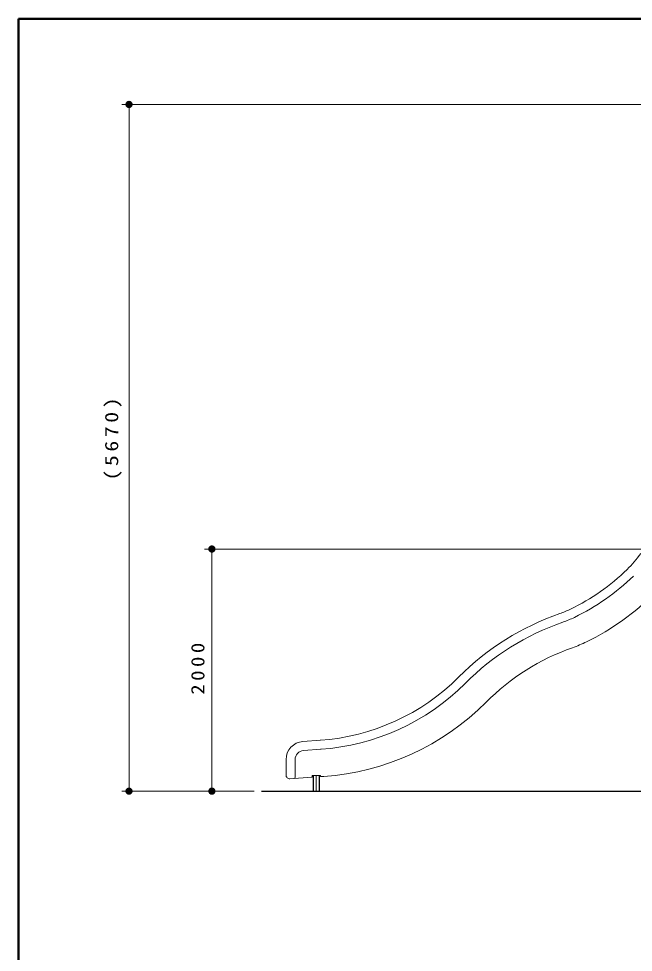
# Model space of a CAD drawing. Units: millimetres on the paper, scale 1:60. Extents: x -385 to 0, y -594 to 267.
# Drawn here: x -385 to -300.3, y -158.5 to -30 of the extents above; entities that cross this region are included whole.
import ezdxf

# ---------------------------------------------------------------- set-up
doc = ezdxf.new("R2010")
doc.units = ezdxf.units.MM
doc.linetypes.add('USER2', pattern=[6, 3, -1, 1, -1])
doc.layers.add('LY_1', color=7, linetype='Continuous', lineweight=25)
doc.styles.add('ＭＳ ゴシック', font='')
doc.styles.get('ＭＳ ゴシック').set_extended_font_data('MS Gothic')

# ---------------------------------------------------------------- blocks, each defined once
blk = doc.blocks.new('filled_dot')
at = {"color": 0, "linetype": 'Continuous', "lineweight": -2, "const_width": 1.25}
blk.add_lwpolyline([(-0.625, 0, 1), (0.625, 0, 1)], format="xyb", close=True, dxfattribs=at)

msp = doc.modelspace()

# ---------------------------------------------------------------- linework, layer by layer
at = {"layer": 'LY_1', "lineweight": 50}
for p, q in [((-385, -30), (-385, -297)), ((0, -30), (-385, -30))]:
    msp.add_line(p, q, dxfattribs=at)
at = {"layer": 'LY_1', "lineweight": 13}
for p, q in [((-269.061, -41.807), (-370.799, -41.807)), ((-369.799, -136.333), (-369.799, -41.807)), ((-286.623, -103), (-359.38, -103)), ((-358.38, -136.333), (-358.38, -103)), ((-343.399, -129.325), (-345.841, -129.495)), ((-343.312, -130.572), (-345.754, -130.742)), ((-348.167, -131.989), (-348.167, -134.134)), ((-346.917, -131.989), (-346.917, -134.427)), ((-344.63, -134.423), (-347.632, -134.633)), ((-344.583, -134.216), (-344.583, -134.373)), ((-343.467, -134.166), (-344.533, -134.166)), ((-343.417, -134.216), (-343.417, -134.285)), ((-342.967, -134.313), (-343.363, -134.334)), ((-352.55, -136.333), (-370.799, -136.333)), ((-352.55, -136.333), (-359.38, -136.333))]:
    msp.add_line(p, q, dxfattribs=at)
at = {"layer": 'LY_1'}
for p, q in [((-344.417, -134.166), (-344.417, -136.333)), ((-343.583, -134.166), (-343.583, -136.333)), ((-351.55, -136.333), (-196.771, -136.333))]:
    msp.add_line(p, q, dxfattribs=at)
at = {"layer": 'LY_1', "linetype": 'USER2', "lineweight": 13}
msp.add_line((-344, -134.166), (-344, -136.333), dxfattribs=at)
at = {"layer": 'LY_1', "lineweight": 13}
for centre, radius, start, end in [((-312.81, -93.87), 16.667, 314.19533, 324.20696), ((-322.105, -84.311), 30, 295.96691, 314.19533), ((-322.105, -84.311), 31.25, 295.96691, 314.19533), ((-322.105, -84.311), 35, 295.96691, 315), ((-314.808, -99.295), 13.333, 289.11473, 295.96691), ((-298.435, -146.538), 36.667, 109.11473, 135), ((-298.435, -146.538), 35.417, 109.11473, 135), ((-314.808, -99.295), 14.583, 289.11473, 295.96691), ((-298.179, -146.449), 31.667, 109.42549, 135.10868), ((-314.808, -99.295), 18.333, 289.42549, 295.96691), ((-345.575, -99.398), 30, 274, 315), ((-345.575, -99.398), 31.25, 274, 315), ((-345.408, -99.398), 35, 274, 315.10868), ((-345.667, -131.989), 2.5, 94, 180), ((-345.667, -131.989), 1.25, 94, 180), ((-347.667, -134.134), 0.5, 180, 274), ((-347.083, -134.427), 0.167, 274, 0), ((-344.633, -134.373), 0.05, 274, 0), ((-344.533, -134.216), 0.05, 90, 180), ((-343.467, -134.216), 0.05, 0, 90), ((-343.367, -134.285), 0.05, 180, 274)]:
    msp.add_arc(centre, radius, start, end, dxfattribs=at)

# ---------------------------------------------------------------- block references
at = {"layer": 'LY_1', "lineweight": 13, "xscale": 0.4, "yscale": 0.4}
for p, rotation in [((-369.799, -41.807), 270), ((-358.38, -103), 270), ((-369.799, -136.333), 90), ((-358.38, -136.333), 90)]:
    msp.add_blockref('filled_dot', p, dxfattribs=dict(at, rotation=rotation))

# ---------------------------------------------------------------- texts
at = {"layer": 'LY_1', "char_height": 1.833, "attachment_point": 8, "rotation": 90, "style": 'ＭＳ ゴシック'}
for s, insert in [('\\T1.33;\\W1.2;(5670)', (-370.799, -87.608)), ('\\T1.33;\\W1.15;2000', (-359.38, -119.243))]:
    msp.add_mtext(s, dxfattribs=dict(at, insert=insert))

doc.saveas('drawing.dxf')
